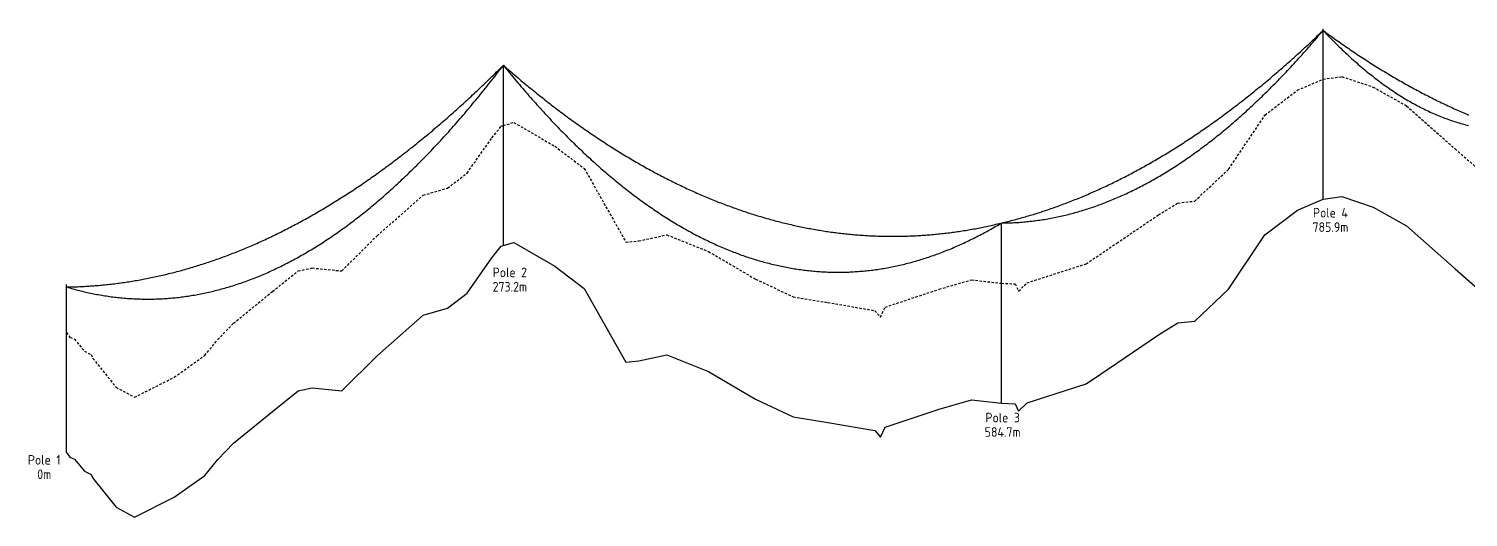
# Model space of a CAD drawing. Header units: metres. Extents: x 207830 to 216266, y 6368624 to 6378933.
# Drawn here: x 212510 to 213410, y 6378628 to 6378933 of the extents above; entities that cross this region are included whole.
import ezdxf
from ezdxf.enums import TextEntityAlignment as Align

# ---------------------------------------------------------------- set-up
doc = ezdxf.new("R2010")
doc.units = ezdxf.units.M
doc.linetypes.add('Dash', pattern=[5, 3, -2])
doc.layers.add('_User Miscellaneous1', color=7, linetype='Continuous')
doc.styles.add('ISOCP', font='isocp.shx', dxfattribs={"height": 1.75})

msp = doc.modelspace()

# ---------------------------------------------------------------- linework, layer by layer
at = {"layer": '_User Miscellaneous1'}
for p, q in [((213319.57, 6378826.97), (213319.57, 6378933.47)), ((212806.87, 6378904.49), (212806.87, 6378910.69)), ((212806.87, 6378904.49), (212806.87, 6378910.69)), ((212806.87, 6378904.49), (212806.87, 6378910.69)), ((212806.87, 6378904.49), (212806.87, 6378910.69)), ((212806.87, 6378797.99), (212806.87, 6378904.49)), ((213319.59, 6378826.98), (213331.33, 6378828.58)), ((213331.33, 6378828.58), (213350.78, 6378822.08)), ((213283.19, 6378804.58), (213303.49, 6378820.08)), ((213303.49, 6378820.08), (213319.59, 6378826.98)), ((213350.78, 6378822.08), (213371.81, 6378810.28)), ((213118.37, 6378805.88), (213118.37, 6378812.08)), ((213118.37, 6378805.88), (213118.37, 6378812.08)), ((213118.37, 6378805.88), (213118.37, 6378812.08)), ((213118.37, 6378805.88), (213118.37, 6378812.08)), ((213371.81, 6378810.28), (213402.08, 6378783.48)), ((213118.37, 6378699.38), (213118.37, 6378805.88)), ((213260.5, 6378770.68), (213283.19, 6378804.58)), ((212799.76, 6378790.28), (212805.51, 6378797.68)), ((212805.51, 6378797.68), (212806.85, 6378797.98)), ((212806.85, 6378797.98), (212813.41, 6378799.98)), ((212813.41, 6378799.98), (212839.02, 6378785.08)), ((212784.14, 6378768.28), (212799.76, 6378790.28)), ((212839.02, 6378785.08), (212857.49, 6378771.18)), ((213402.08, 6378783.48), (213430.26, 6378758.68)), ((212533.67, 6378668.58), (212533.67, 6378773.58)), ((212771.94, 6378758.88), (212784.14, 6378768.28)), ((212857.49, 6378771.18), (212883.55, 6378725.08)), ((213239.26, 6378750.78), (213260.5, 6378770.68)), ((212756.77, 6378754.48), (212771.94, 6378758.88)), ((212727.89, 6378729.08), (212756.77, 6378754.48)), ((213216.59, 6378742.18), (213228.74, 6378749.58)), ((213228.74, 6378749.58), (213239.26, 6378750.78)), ((213190.51, 6378724.48), (213216.59, 6378742.18)), ((212705.81, 6378707.08), (212727.89, 6378729.08)), ((212891.59, 6378725.88), (212909.07, 6378729.68)), ((212909.07, 6378729.68), (212935.19, 6378719.28)), ((212883.55, 6378725.08), (212891.59, 6378725.88)), ((213171.34, 6378711.58), (213190.51, 6378724.48)), ((212935.19, 6378719.28), (212964.63, 6378701.98)), ((213134.38, 6378699.68), (213171.34, 6378711.58)), ((212662.47, 6378694.28), (212678.62, 6378707.18)), ((212678.62, 6378707.18), (212687.26, 6378708.98)), ((212687.26, 6378708.98), (212705.81, 6378707.08)), ((212964.63, 6378701.98), (212988.08, 6378690.98)), ((212638.08, 6378674.38), (212662.47, 6378694.28)), ((213045.72, 6378684.48), (213079.47, 6378695.68)), ((213079.47, 6378695.68), (213099.74, 6378701.58)), ((213099.74, 6378701.58), (213118.36, 6378699.38)), ((213118.36, 6378699.38), (213126.88, 6378699.08)), ((213126.88, 6378699.08), (213129.15, 6378694.48)), ((213129.15, 6378694.48), (213134.38, 6378699.68)), ((212988.08, 6378690.98), (213009.75, 6378687.38)), ((213009.75, 6378687.38), (213039.28, 6378682.28)), ((213042.71, 6378678.28), (213045.72, 6378684.48)), ((213039.28, 6378682.28), (213042.71, 6378678.28)), ((212533.67, 6378668.58), (212535.83, 6378665.68)), ((212628.23, 6378664.18), (212638.08, 6378674.38)), ((212535.83, 6378665.68), (212538.61, 6378664.48)), ((212538.61, 6378664.48), (212544.9, 6378656.98)), ((212544.9, 6378656.98), (212549.01, 6378654.78)), ((212620.14, 6378654.28), (212628.23, 6378664.18)), ((212549.01, 6378654.78), (212550.21, 6378652.48)), ((212550.21, 6378652.48), (212564.64, 6378634.38)), ((212601.08, 6378640.68), (212620.14, 6378654.28)), ((212576.19, 6378628.18), (212601.08, 6378640.68)), ((212564.64, 6378634.38), (212576.19, 6378628.18))]:
    msp.add_line(p, q, dxfattribs=at)
at = {"layer": '_User Miscellaneous1', "linetype": 'Dash', "ltscale": 0.5}
for p, q in [((213303.49, 6378895.08), (213319.59, 6378901.98)), ((213319.59, 6378901.98), (213331.33, 6378903.58)), ((213331.33, 6378903.58), (213350.78, 6378897.08)), ((213283.19, 6378879.58), (213303.49, 6378895.08)), ((213350.78, 6378897.08), (213371.81, 6378885.28)), ((213371.81, 6378885.28), (213402.08, 6378858.48)), ((212805.51, 6378872.68), (212806.85, 6378872.98)), ((212806.85, 6378872.98), (212813.41, 6378874.98)), ((212813.41, 6378874.98), (212839.02, 6378860.08)), ((213260.5, 6378845.68), (213283.19, 6378879.58)), ((212784.14, 6378843.28), (212799.76, 6378865.28)), ((212799.76, 6378865.28), (212805.51, 6378872.68)), ((212839.02, 6378860.08), (212857.49, 6378846.18)), ((213402.08, 6378858.48), (213430.26, 6378833.68)), ((212857.49, 6378846.18), (212883.55, 6378800.08)), ((212771.94, 6378833.88), (212784.14, 6378843.28)), ((213239.26, 6378825.78), (213260.5, 6378845.68)), ((212727.89, 6378804.08), (212756.77, 6378829.48)), ((212756.77, 6378829.48), (212771.94, 6378833.88)), ((213216.59, 6378817.18), (213228.74, 6378824.58)), ((213228.74, 6378824.58), (213239.26, 6378825.78)), ((213190.51, 6378799.48), (213216.59, 6378817.18)), ((212705.81, 6378782.08), (212727.89, 6378804.08)), ((212883.55, 6378800.08), (212891.59, 6378800.88)), ((212891.59, 6378800.88), (212909.07, 6378804.68)), ((212909.07, 6378804.68), (212935.19, 6378794.28)), ((212935.19, 6378794.28), (212964.63, 6378776.98)), ((213171.34, 6378786.58), (213190.51, 6378799.48)), ((212678.62, 6378782.18), (212687.26, 6378783.98)), ((212687.26, 6378783.98), (212705.81, 6378782.08)), ((213134.38, 6378774.68), (213171.34, 6378786.58)), ((212662.47, 6378769.28), (212678.62, 6378782.18)), ((212964.63, 6378776.98), (212988.08, 6378765.98)), ((213079.47, 6378770.68), (213099.74, 6378776.58)), ((213099.74, 6378776.58), (213118.36, 6378774.38)), ((213118.36, 6378774.38), (213126.88, 6378774.08)), ((213126.88, 6378774.08), (213129.15, 6378769.48)), ((213129.15, 6378769.48), (213134.38, 6378774.68)), ((212638.08, 6378749.38), (212662.47, 6378769.28)), ((212988.08, 6378765.98), (213009.75, 6378762.38)), ((213045.72, 6378759.48), (213079.47, 6378770.68)), ((213009.75, 6378762.38), (213039.28, 6378757.28)), ((213039.28, 6378757.28), (213042.71, 6378753.28)), ((213042.71, 6378753.28), (213045.72, 6378759.48)), ((212628.23, 6378739.18), (212638.08, 6378749.38)), ((212533.67, 6378743.58), (212535.83, 6378740.68)), ((212535.83, 6378740.68), (212538.61, 6378739.48)), ((212538.61, 6378739.48), (212544.9, 6378731.98)), ((212620.14, 6378729.28), (212628.23, 6378739.18)), ((212544.9, 6378731.98), (212549.01, 6378729.78)), ((212549.01, 6378729.78), (212550.21, 6378727.48)), ((212601.08, 6378715.68), (212620.14, 6378729.28)), ((212550.21, 6378727.48), (212564.64, 6378709.38)), ((212576.19, 6378703.18), (212601.08, 6378715.68)), ((212564.64, 6378709.38), (212576.19, 6378703.18))]:
    msp.add_line(p, q, dxfattribs=at)
at = {"layer": '_User Miscellaneous1'}
for points in [[(213118.37, 6378812.08), (213119.37, 6378812.32), (213120.37, 6378812.56), (213121.37, 6378812.8), (213122.37, 6378813.05), (213123.37, 6378813.3), (213124.37, 6378813.55), (213125.37, 6378813.81), (213126.37, 6378814.07), (213127.37, 6378814.33), (213128.37, 6378814.6), (213129.37, 6378814.87), (213130.37, 6378815.15), (213131.37, 6378815.43), (213132.37, 6378815.71), (213133.37, 6378816), (213134.37, 6378816.29), (213135.37, 6378816.58), (213136.37, 6378816.88), (213137.37, 6378817.18), (213138.37, 6378817.49), (213139.37, 6378817.79), (213140.37, 6378818.11), (213141.37, 6378818.42), (213142.37, 6378818.74), (213143.37, 6378819.06), (213144.37, 6378819.39), (213145.37, 6378819.72), (213146.37, 6378820.05), (213147.37, 6378820.39), (213148.37, 6378820.73), (213149.37, 6378821.08), (213150.37, 6378821.42), (213151.37, 6378821.77), (213152.37, 6378822.13), (213153.37, 6378822.49), (213154.37, 6378822.85), (213155.37, 6378823.22), (213156.37, 6378823.59), (213157.37, 6378823.96), (213158.37, 6378824.34), (213159.37, 6378824.72), (213160.37, 6378825.1), (213161.37, 6378825.49), (213162.37, 6378825.88), (213163.37, 6378826.28), (213164.37, 6378826.68), (213165.37, 6378827.08), (213166.37, 6378827.48), (213167.37, 6378827.89), (213168.37, 6378828.31), (213169.37, 6378828.72), (213170.37, 6378829.14), (213171.37, 6378829.57), (213172.37, 6378830), (213173.37, 6378830.43), (213174.37, 6378830.86), (213175.37, 6378831.3), (213176.37, 6378831.74), (213177.37, 6378832.19), (213178.37, 6378832.64), (213179.37, 6378833.09), (213180.37, 6378833.55), (213181.37, 6378834.01), (213182.37, 6378834.47), (213183.37, 6378834.94), (213184.37, 6378835.41), (213185.37, 6378835.89), (213186.37, 6378836.36), (213187.37, 6378836.85), (213188.37, 6378837.33), (213189.37, 6378837.82), (213190.37, 6378838.31), (213191.37, 6378838.81), (213192.37, 6378839.31), (213193.37, 6378839.81), (213194.37, 6378840.32), (213195.37, 6378840.83), (213196.37, 6378841.35), (213197.37, 6378841.86), (213198.37, 6378842.39), (213199.37, 6378842.91), (213200.37, 6378843.44), (213201.37, 6378843.97), (213202.37, 6378844.51), (213203.37, 6378845.05), (213204.37, 6378845.59), (213205.37, 6378846.14), (213206.37, 6378846.69), (213207.37, 6378847.25), (213208.37, 6378847.8), (213209.37, 6378848.37), (213210.37, 6378848.93), (213211.37, 6378849.5), (213212.37, 6378850.07), (213213.37, 6378850.65), (213214.37, 6378851.23), (213215.37, 6378851.81), (213216.37, 6378852.4), (213217.37, 6378852.99), (213218.37, 6378853.58), (213219.37, 6378854.18), (213220.37, 6378854.78), (213221.37, 6378855.39), (213222.37, 6378856), (213223.37, 6378856.61), (213224.37, 6378857.22), (213225.37, 6378857.84), (213226.37, 6378858.47), (213227.37, 6378859.09), (213228.37, 6378859.72), (213229.37, 6378860.36), (213230.37, 6378861), (213231.37, 6378861.64), (213232.37, 6378862.28), (213233.37, 6378862.93), (213234.37, 6378863.58), (213235.37, 6378864.24), (213236.37, 6378864.9), (213237.37, 6378865.56), (213238.37, 6378866.23), (213239.37, 6378866.9), (213240.37, 6378867.57), (213241.37, 6378868.25), (213242.37, 6378868.93), (213243.37, 6378869.62), (213244.37, 6378870.31), (213245.37, 6378871), (213246.37, 6378871.69), (213247.37, 6378872.39), (213248.37, 6378873.1), (213249.37, 6378873.8), (213250.37, 6378874.51), (213251.37, 6378875.23), (213252.37, 6378875.94), (213253.37, 6378876.66), (213254.37, 6378877.39), (213255.37, 6378878.12), (213256.37, 6378878.85), (213257.37, 6378879.59), (213258.37, 6378880.32), (213259.37, 6378881.07), (213260.37, 6378881.81), (213261.37, 6378882.56), (213262.37, 6378883.32), (213263.37, 6378884.08), (213264.37, 6378884.84), (213265.37, 6378885.6), (213266.37, 6378886.37), (213267.37, 6378887.14), (213268.37, 6378887.92), (213269.37, 6378888.7), (213270.37, 6378889.48), (213271.37, 6378890.26), (213272.37, 6378891.05), (213273.37, 6378891.85), (213274.37, 6378892.65), (213275.37, 6378893.45), (213276.37, 6378894.25), (213277.37, 6378895.06), (213278.37, 6378895.87), (213279.37, 6378896.69), (213280.37, 6378897.51), (213281.37, 6378898.33), (213282.37, 6378899.15), (213283.37, 6378899.98), (213284.37, 6378900.82), (213285.37, 6378901.66), (213286.37, 6378902.5), (213287.37, 6378903.34), (213288.37, 6378904.19), (213289.37, 6378905.04), (213290.37, 6378905.9), (213291.37, 6378906.75), (213292.37, 6378907.62), (213293.37, 6378908.48), (213294.37, 6378909.35), (213295.37, 6378910.23), (213296.37, 6378911.1), (213297.37, 6378911.98), (213298.37, 6378912.87), (213299.37, 6378913.76), (213300.37, 6378914.65), (213301.37, 6378915.54), (213302.37, 6378916.44), (213303.37, 6378917.35), (213304.37, 6378918.25), (213305.37, 6378919.16), (213306.37, 6378920.07), (213307.37, 6378920.99), (213308.37, 6378921.91), (213309.37, 6378922.84), (213310.37, 6378923.76), (213311.37, 6378924.7), (213312.37, 6378925.63), (213313.37, 6378926.57), (213314.37, 6378927.51), (213315.37, 6378928.46), (213316.37, 6378929.41), (213317.37, 6378930.36), (213318.37, 6378931.32), (213319.37, 6378932.28), (213319.57, 6378932.47)], [(213118.37, 6378812.08), (213119.37, 6378812.09), (213120.37, 6378812.1), (213121.37, 6378812.12), (213122.37, 6378812.15), (213123.37, 6378812.18), (213124.37, 6378812.22), (213125.37, 6378812.26), (213126.37, 6378812.31), (213127.37, 6378812.37), (213128.37, 6378812.43), (213129.37, 6378812.49), (213130.37, 6378812.57), (213131.37, 6378812.65), (213132.37, 6378812.73), (213133.37, 6378812.82), (213134.37, 6378812.92), (213135.37, 6378813.02), (213136.37, 6378813.13), (213137.37, 6378813.24), (213138.37, 6378813.36), (213139.37, 6378813.49), (213140.37, 6378813.62), (213141.37, 6378813.76), (213142.37, 6378813.9), (213143.37, 6378814.05), (213144.37, 6378814.21), (213145.37, 6378814.37), (213146.37, 6378814.53), (213147.37, 6378814.71), (213148.37, 6378814.89), (213149.37, 6378815.07), (213150.37, 6378815.26), (213151.37, 6378815.46), (213152.37, 6378815.66), (213153.37, 6378815.87), (213154.37, 6378816.08), (213155.37, 6378816.3), (213156.37, 6378816.53), (213157.37, 6378816.76), (213158.37, 6378817), (213159.37, 6378817.24), (213160.37, 6378817.49), (213161.37, 6378817.75), (213162.37, 6378818.01), (213163.37, 6378818.28), (213164.37, 6378818.55), (213165.37, 6378818.83), (213166.37, 6378819.12), (213167.37, 6378819.41), (213168.37, 6378819.7), (213169.37, 6378820.01), (213170.37, 6378820.31), (213171.37, 6378820.63), (213172.37, 6378820.95), (213173.37, 6378821.28), (213174.37, 6378821.61), (213175.37, 6378821.95), (213176.37, 6378822.29), (213177.37, 6378822.64), (213178.37, 6378822.99), (213179.37, 6378823.36), (213180.37, 6378823.72), (213181.37, 6378824.1), (213182.37, 6378824.48), (213183.37, 6378824.86), (213184.37, 6378825.25), (213185.37, 6378825.65), (213186.37, 6378826.05), (213187.37, 6378826.46), (213188.37, 6378826.88), (213189.37, 6378827.3), (213190.37, 6378827.72), (213191.37, 6378828.16), (213192.37, 6378828.59), (213193.37, 6378829.04), (213194.37, 6378829.49), (213195.37, 6378829.94), (213196.37, 6378830.41), (213197.37, 6378830.87), (213198.37, 6378831.35), (213199.37, 6378831.83), (213200.37, 6378832.31), (213201.37, 6378832.8), (213202.37, 6378833.3), (213203.37, 6378833.8), (213204.37, 6378834.31), (213205.37, 6378834.83), (213206.37, 6378835.35), (213207.37, 6378835.87), (213208.37, 6378836.41), (213209.37, 6378836.94), (213210.37, 6378837.49), (213211.37, 6378838.04), (213212.37, 6378838.6), (213213.37, 6378839.16), (213214.37, 6378839.73), (213215.37, 6378840.3), (213216.37, 6378840.88), (213217.37, 6378841.46), (213218.37, 6378842.06), (213219.37, 6378842.65), (213220.37, 6378843.26), (213221.37, 6378843.87), (213222.37, 6378844.48), (213223.37, 6378845.1), (213224.37, 6378845.73), (213225.37, 6378846.36), (213226.37, 6378847), (213227.37, 6378847.65), (213228.37, 6378848.3), (213229.37, 6378848.95), (213230.37, 6378849.61), (213231.37, 6378850.28), (213232.37, 6378850.96), (213233.37, 6378851.64), (213234.37, 6378852.32), (213235.37, 6378853.02), (213236.37, 6378853.71), (213237.37, 6378854.42), (213238.37, 6378855.13), (213239.37, 6378855.84), (213240.37, 6378856.56), (213241.37, 6378857.29), (213242.37, 6378858.02), (213243.37, 6378858.76), (213244.37, 6378859.51), (213245.37, 6378860.26), (213246.37, 6378861.02), (213247.37, 6378861.78), (213248.37, 6378862.55), (213249.37, 6378863.32), (213250.37, 6378864.1), (213251.37, 6378864.89), (213252.37, 6378865.68), (213253.37, 6378866.48), (213254.37, 6378867.28), (213255.37, 6378868.09), (213256.37, 6378868.91), (213257.37, 6378869.73), (213258.37, 6378870.56), (213259.37, 6378871.39), (213260.37, 6378872.23), (213261.37, 6378873.08), (213262.37, 6378873.93), (213263.37, 6378874.78), (213264.37, 6378875.65), (213265.37, 6378876.52), (213266.37, 6378877.39), (213267.37, 6378878.27), (213268.37, 6378879.16), (213269.37, 6378880.05), (213270.37, 6378880.95), (213271.37, 6378881.86), (213272.37, 6378882.77), (213273.37, 6378883.68), (213274.37, 6378884.6), (213275.37, 6378885.53), (213276.37, 6378886.47), (213277.37, 6378887.41), (213278.37, 6378888.35), (213279.37, 6378889.3), (213280.37, 6378890.26), (213281.37, 6378891.23), (213282.37, 6378892.2), (213283.37, 6378893.17), (213284.37, 6378894.15), (213285.37, 6378895.14), (213286.37, 6378896.13), (213287.37, 6378897.13), (213288.37, 6378898.14), (213289.37, 6378899.15), (213290.37, 6378900.17), (213291.37, 6378901.19), (213292.37, 6378902.22), (213293.37, 6378903.25), (213294.37, 6378904.29), (213295.37, 6378905.34), (213296.37, 6378906.39), (213297.37, 6378907.45), (213298.37, 6378908.51), (213299.37, 6378909.58), (213300.37, 6378910.66), (213301.37, 6378911.74), (213302.37, 6378912.83), (213303.37, 6378913.92), (213304.37, 6378915.02), (213305.37, 6378916.13), (213306.37, 6378917.24), (213307.37, 6378918.36), (213308.37, 6378919.48), (213309.37, 6378920.61), (213310.37, 6378921.75), (213311.37, 6378922.89), (213312.37, 6378924.04), (213313.37, 6378925.19), (213314.37, 6378926.35), (213315.37, 6378927.51), (213316.37, 6378928.68), (213317.37, 6378929.86), (213318.37, 6378931.04), (213319.37, 6378932.23), (213319.57, 6378932.47)], [(213319.57, 6378932.47), (213320.57, 6378931.74), (213321.57, 6378931), (213322.57, 6378930.27), (213323.57, 6378929.55), (213324.57, 6378928.82), (213325.57, 6378928.1), (213326.57, 6378927.39), (213327.57, 6378926.67), (213328.57, 6378925.96), (213329.57, 6378925.26), (213330.57, 6378924.56), (213331.57, 6378923.86), (213332.57, 6378923.16), (213333.57, 6378922.47), (213334.57, 6378921.78), (213335.57, 6378921.1), (213336.57, 6378920.42), (213337.57, 6378919.74), (213338.57, 6378919.06), (213339.57, 6378918.39), (213340.57, 6378917.72), (213341.57, 6378917.06), (213342.57, 6378916.4), (213343.57, 6378915.74), (213344.57, 6378915.09), (213345.57, 6378914.44), (213346.57, 6378913.79), (213347.57, 6378913.15), (213348.57, 6378912.51), (213349.57, 6378911.87), (213350.57, 6378911.24), (213351.57, 6378910.61), (213352.57, 6378909.98), (213353.57, 6378909.36), (213354.57, 6378908.74), (213355.57, 6378908.13), (213356.57, 6378907.51), (213357.57, 6378906.9), (213358.57, 6378906.3), (213359.57, 6378905.7), (213360.57, 6378905.1), (213361.57, 6378904.5), (213362.57, 6378903.91), (213363.57, 6378903.32), (213364.57, 6378902.74), (213365.57, 6378902.16), (213366.57, 6378901.58), (213367.57, 6378901.01), (213368.57, 6378900.44), (213369.57, 6378899.87), (213370.57, 6378899.3), (213371.57, 6378898.74), (213372.57, 6378898.19), (213373.57, 6378897.63), (213374.57, 6378897.08), (213375.57, 6378896.54), (213376.57, 6378895.99), (213377.57, 6378895.46), (213378.57, 6378894.92), (213379.57, 6378894.39), (213380.57, 6378893.86), (213381.57, 6378893.33), (213382.57, 6378892.81), (213383.57, 6378892.29), (213384.57, 6378891.77), (213385.57, 6378891.26), (213386.57, 6378890.75), (213387.57, 6378890.25), (213388.57, 6378889.75), (213389.57, 6378889.25), (213390.57, 6378888.75), (213391.57, 6378888.26), (213392.57, 6378887.78), (213393.57, 6378887.29), (213394.57, 6378886.81), (213395.57, 6378886.33), (213396.57, 6378885.86), (213397.57, 6378885.39), (213398.57, 6378884.92), (213399.57, 6378884.46), (213400.57, 6378884), (213401.57, 6378883.54), (213402.57, 6378883.09), (213403.57, 6378882.64), (213404.57, 6378882.19), (213405.57, 6378881.75), (213406.57, 6378881.31), (213407.57, 6378880.88), (213408.57, 6378880.44), (213409.57, 6378880.01), (213410.57, 6378879.59)], [(213319.57, 6378932.47), (213320.57, 6378931.41), (213321.57, 6378930.36), (213322.57, 6378929.32), (213323.57, 6378928.29), (213324.57, 6378927.26), (213325.57, 6378926.25), (213326.57, 6378925.24), (213327.57, 6378924.24), (213328.57, 6378923.26), (213329.57, 6378922.28), (213330.57, 6378921.31), (213331.57, 6378920.35), (213332.57, 6378919.4), (213333.57, 6378918.45), (213334.57, 6378917.52), (213335.57, 6378916.6), (213336.57, 6378915.68), (213337.57, 6378914.77), (213338.57, 6378913.88), (213339.57, 6378912.99), (213340.57, 6378912.11), (213341.57, 6378911.24), (213342.57, 6378910.38), (213343.57, 6378909.53), (213344.57, 6378908.68), (213345.57, 6378907.85), (213346.57, 6378907.02), (213347.57, 6378906.21), (213348.57, 6378905.4), (213349.57, 6378904.6), (213350.57, 6378903.82), (213351.57, 6378903.04), (213352.57, 6378902.27), (213353.57, 6378901.5), (213354.57, 6378900.75), (213355.57, 6378900.01), (213356.57, 6378899.27), (213357.57, 6378898.55), (213358.57, 6378897.83), (213359.57, 6378897.12), (213360.57, 6378896.43), (213361.57, 6378895.74), (213362.57, 6378895.06), (213363.57, 6378894.39), (213364.57, 6378893.72), (213365.57, 6378893.07), (213366.57, 6378892.43), (213367.57, 6378891.79), (213368.57, 6378891.17), (213369.57, 6378890.55), (213370.57, 6378889.94), (213371.57, 6378889.34), (213372.57, 6378888.75), (213373.57, 6378888.17), (213374.57, 6378887.6), (213375.57, 6378887.04), (213376.57, 6378886.48), (213377.57, 6378885.94), (213378.57, 6378885.4), (213379.57, 6378884.88), (213380.57, 6378884.36), (213381.57, 6378883.85), (213382.57, 6378883.35), (213383.57, 6378882.86), (213384.57, 6378882.38), (213385.57, 6378881.91), (213386.57, 6378881.44), (213387.57, 6378880.99), (213388.57, 6378880.54), (213389.57, 6378880.11), (213390.57, 6378879.68), (213391.57, 6378879.26), (213392.57, 6378878.85), (213393.57, 6378878.45), (213394.57, 6378878.06), (213395.57, 6378877.68), (213396.57, 6378877.3), (213397.57, 6378876.94), (213398.57, 6378876.59), (213399.57, 6378876.24), (213400.57, 6378875.9), (213401.57, 6378875.57), (213402.57, 6378875.25), (213403.57, 6378874.94), (213404.57, 6378874.64), (213405.57, 6378874.35), (213406.57, 6378874.07), (213407.57, 6378873.79), (213408.57, 6378873.53), (213409.57, 6378873.27), (213410.57, 6378873.03)], [(212533.67, 6378772.08), (212534.67, 6378772.1), (212535.67, 6378772.12), (212536.67, 6378772.14), (212537.67, 6378772.17), (212538.67, 6378772.2), (212539.67, 6378772.24), (212540.67, 6378772.27), (212541.67, 6378772.32), (212542.67, 6378772.36), (212543.67, 6378772.41), (212544.67, 6378772.46), (212545.67, 6378772.52), (212546.67, 6378772.58), (212547.67, 6378772.64), (212548.67, 6378772.71), (212549.67, 6378772.78), (212550.67, 6378772.86), (212551.67, 6378772.93), (212552.67, 6378773.02), (212553.67, 6378773.1), (212554.67, 6378773.19), (212555.67, 6378773.28), (212556.67, 6378773.38), (212557.67, 6378773.48), (212558.67, 6378773.58), (212559.67, 6378773.69), (212560.67, 6378773.8), (212561.67, 6378773.91), (212562.67, 6378774.03), (212563.67, 6378774.15), (212564.67, 6378774.28), (212565.67, 6378774.4), (212566.67, 6378774.54), (212567.67, 6378774.67), (212568.67, 6378774.81), (212569.67, 6378774.95), (212570.67, 6378775.1), (212571.67, 6378775.25), (212572.67, 6378775.4), (212573.67, 6378775.56), (212574.67, 6378775.72), (212575.67, 6378775.89), (212576.67, 6378776.05), (212577.67, 6378776.23), (212578.67, 6378776.4), (212579.67, 6378776.58), (212580.67, 6378776.76), (212581.67, 6378776.95), (212582.67, 6378777.14), (212583.67, 6378777.33), (212584.67, 6378777.53), (212585.67, 6378777.73), (212586.67, 6378777.93), (212587.67, 6378778.14), (212588.67, 6378778.35), (212589.67, 6378778.57), (212590.67, 6378778.78), (212591.67, 6378779.01), (212592.67, 6378779.23), (212593.67, 6378779.46), (212594.67, 6378779.69), (212595.67, 6378779.93), (212596.67, 6378780.17), (212597.67, 6378780.41), (212598.67, 6378780.66), (212599.67, 6378780.91), (212600.67, 6378781.17), (212601.67, 6378781.43), (212602.67, 6378781.69), (212603.67, 6378781.95), (212604.67, 6378782.22), (212605.67, 6378782.49), (212606.67, 6378782.77), (212607.67, 6378783.05), (212608.67, 6378783.33), (212609.67, 6378783.62), (212610.67, 6378783.91), (212611.67, 6378784.2), (212612.67, 6378784.5), (212613.67, 6378784.8), (212614.67, 6378785.11), (212615.67, 6378785.42), (212616.67, 6378785.73), (212617.67, 6378786.05), (212618.67, 6378786.36), (212619.67, 6378786.69), (212620.67, 6378787.01), (212621.67, 6378787.34), (212622.67, 6378787.68), (212623.67, 6378788.02), (212624.67, 6378788.36), (212625.67, 6378788.7), (212626.67, 6378789.05), (212627.67, 6378789.4), (212628.67, 6378789.76), (212629.67, 6378790.12), (212630.67, 6378790.48), (212631.67, 6378790.84), (212632.67, 6378791.21), (212633.67, 6378791.59), (212634.67, 6378791.96), (212635.67, 6378792.34), (212636.67, 6378792.73), (212637.67, 6378793.12), (212638.67, 6378793.51), (212639.67, 6378793.9), (212640.67, 6378794.3), (212641.67, 6378794.7), (212642.67, 6378795.11), (212643.67, 6378795.52), (212644.67, 6378795.93), (212645.67, 6378796.35), (212646.67, 6378796.77), (212647.67, 6378797.19), (212648.67, 6378797.62), (212649.67, 6378798.05), (212650.67, 6378798.49), (212651.67, 6378798.92), (212652.67, 6378799.37), (212653.67, 6378799.81), (212654.67, 6378800.26), (212655.67, 6378800.71), (212656.67, 6378801.17), (212657.67, 6378801.63), (212658.67, 6378802.09), (212659.67, 6378802.56), (212660.67, 6378803.03), (212661.67, 6378803.51), (212662.67, 6378803.98), (212663.67, 6378804.47), (212664.67, 6378804.95), (212665.67, 6378805.44), (212666.67, 6378805.93), (212667.67, 6378806.43), (212668.67, 6378806.93), (212669.67, 6378807.43), (212670.67, 6378807.94), (212671.67, 6378808.45), (212672.67, 6378808.96), (212673.67, 6378809.48), (212674.67, 6378810), (212675.67, 6378810.52), (212676.67, 6378811.05), (212677.67, 6378811.59), (212678.67, 6378812.12), (212679.67, 6378812.66), (212680.67, 6378813.2), (212681.67, 6378813.75), (212682.67, 6378814.3), (212683.67, 6378814.85), (212684.67, 6378815.41), (212685.67, 6378815.97), (212686.67, 6378816.54), (212687.67, 6378817.1), (212688.67, 6378817.68), (212689.67, 6378818.25), (212690.67, 6378818.83), (212691.67, 6378819.41), (212692.67, 6378820), (212693.67, 6378820.59), (212694.67, 6378821.18), (212695.67, 6378821.78), (212696.67, 6378822.38), (212697.67, 6378822.98), (212698.67, 6378823.59), (212699.67, 6378824.2), (212700.67, 6378824.82), (212701.67, 6378825.44), (212702.67, 6378826.06), (212703.67, 6378826.68), (212704.67, 6378827.31), (212705.67, 6378827.95), (212706.67, 6378828.58), (212707.67, 6378829.22), (212708.67, 6378829.87), (212709.67, 6378830.51), (212710.67, 6378831.17), (212711.67, 6378831.82), (212712.67, 6378832.48), (212713.67, 6378833.14), (212714.67, 6378833.81), (212715.67, 6378834.48), (212716.67, 6378835.15), (212717.67, 6378835.82), (212718.67, 6378836.5), (212719.67, 6378837.19), (212720.67, 6378837.87), (212721.67, 6378838.57), (212722.67, 6378839.26), (212723.67, 6378839.96), (212724.67, 6378840.66), (212725.67, 6378841.36), (212726.67, 6378842.07), (212727.67, 6378842.79), (212728.67, 6378843.5), (212729.67, 6378844.22), (212730.67, 6378844.95), (212731.67, 6378845.67), (212732.67, 6378846.4), (212733.67, 6378847.14), (212734.67, 6378847.87), (212735.67, 6378848.62), (212736.67, 6378849.36), (212737.67, 6378850.11), (212738.67, 6378850.86), (212739.67, 6378851.62), (212740.67, 6378852.38), (212741.67, 6378853.14), (212742.67, 6378853.91), (212743.67, 6378854.68), (212744.67, 6378855.45), (212745.67, 6378856.23), (212746.67, 6378857.01), (212747.67, 6378857.79), (212748.67, 6378858.58), (212749.67, 6378859.37), (212750.67, 6378860.17), (212751.67, 6378860.97), (212752.67, 6378861.77), (212753.67, 6378862.58), (212754.67, 6378863.39), (212755.67, 6378864.2), (212756.67, 6378865.02), (212757.67, 6378865.84), (212758.67, 6378866.66), (212759.67, 6378867.49), (212760.67, 6378868.32), (212761.67, 6378869.16), (212762.67, 6378870), (212763.67, 6378870.84), (212764.67, 6378871.69), (212765.67, 6378872.54), (212766.67, 6378873.39), (212767.67, 6378874.25), (212768.67, 6378875.11), (212769.67, 6378875.97), (212770.67, 6378876.84), (212771.67, 6378877.71), (212772.67, 6378878.58), (212773.67, 6378879.46), (212774.67, 6378880.35), (212775.67, 6378881.23), (212776.67, 6378882.12), (212777.67, 6378883.01), (212778.67, 6378883.91), (212779.67, 6378884.81), (212780.67, 6378885.71), (212781.67, 6378886.62), (212782.67, 6378887.53), (212783.67, 6378888.45), (212784.67, 6378889.37), (212785.67, 6378890.29), (212786.67, 6378891.21), (212787.67, 6378892.14), (212788.67, 6378893.08), (212789.67, 6378894.01), (212790.67, 6378894.95), (212791.67, 6378895.9), (212792.67, 6378896.84), (212793.67, 6378897.79), (212794.67, 6378898.75), (212795.67, 6378899.71), (212796.67, 6378900.67), (212797.67, 6378901.63), (212798.67, 6378902.6), (212799.67, 6378903.58), (212800.67, 6378904.55), (212801.67, 6378905.53), (212802.67, 6378906.52), (212803.67, 6378907.5), (212804.67, 6378908.49), (212805.67, 6378909.49), (212806.67, 6378910.49), (212806.87, 6378910.69)], [(212533.67, 6378772.08), (212534.67, 6378771.78), (212535.67, 6378771.49), (212536.67, 6378771.21), (212537.67, 6378770.93), (212538.67, 6378770.66), (212539.67, 6378770.39), (212540.67, 6378770.13), (212541.67, 6378769.88), (212542.67, 6378769.63), (212543.67, 6378769.39), (212544.67, 6378769.15), (212545.67, 6378768.92), (212546.67, 6378768.7), (212547.67, 6378768.48), (212548.67, 6378768.26), (212549.67, 6378768.06), (212550.67, 6378767.85), (212551.67, 6378767.66), (212552.67, 6378767.47), (212553.67, 6378767.29), (212554.67, 6378767.11), (212555.67, 6378766.94), (212556.67, 6378766.77), (212557.67, 6378766.61), (212558.67, 6378766.45), (212559.67, 6378766.31), (212560.67, 6378766.16), (212561.67, 6378766.03), (212562.67, 6378765.9), (212563.67, 6378765.77), (212564.67, 6378765.65), (212565.67, 6378765.54), (212566.67, 6378765.43), (212567.67, 6378765.33), (212568.67, 6378765.24), (212569.67, 6378765.15), (212570.67, 6378765.06), (212571.67, 6378764.99), (212572.67, 6378764.91), (212573.67, 6378764.85), (212574.67, 6378764.79), (212575.67, 6378764.73), (212576.67, 6378764.69), (212577.67, 6378764.64), (212578.67, 6378764.61), (212579.67, 6378764.58), (212580.67, 6378764.55), (212581.67, 6378764.53), (212582.67, 6378764.52), (212583.67, 6378764.51), (212584.67, 6378764.51), (212585.67, 6378764.52), (212586.67, 6378764.53), (212587.67, 6378764.55), (212588.67, 6378764.57), (212589.67, 6378764.6), (212590.67, 6378764.63), (212591.67, 6378764.67), (212592.67, 6378764.72), (212593.67, 6378764.77), (212594.67, 6378764.83), (212595.67, 6378764.89), (212596.67, 6378764.96), (212597.67, 6378765.04), (212598.67, 6378765.12), (212599.67, 6378765.21), (212600.67, 6378765.3), (212601.67, 6378765.4), (212602.67, 6378765.5), (212603.67, 6378765.61), (212604.67, 6378765.73), (212605.67, 6378765.85), (212606.67, 6378765.98), (212607.67, 6378766.12), (212608.67, 6378766.26), (212609.67, 6378766.4), (212610.67, 6378766.56), (212611.67, 6378766.71), (212612.67, 6378766.88), (212613.67, 6378767.05), (212614.67, 6378767.22), (212615.67, 6378767.41), (212616.67, 6378767.59), (212617.67, 6378767.79), (212618.67, 6378767.99), (212619.67, 6378768.19), (212620.67, 6378768.4), (212621.67, 6378768.62), (212622.67, 6378768.84), (212623.67, 6378769.07), (212624.67, 6378769.31), (212625.67, 6378769.55), (212626.67, 6378769.8), (212627.67, 6378770.05), (212628.67, 6378770.31), (212629.67, 6378770.57), (212630.67, 6378770.84), (212631.67, 6378771.12), (212632.67, 6378771.4), (212633.67, 6378771.69), (212634.67, 6378771.98), (212635.67, 6378772.28), (212636.67, 6378772.59), (212637.67, 6378772.9), (212638.67, 6378773.21), (212639.67, 6378773.54), (212640.67, 6378773.87), (212641.67, 6378774.2), (212642.67, 6378774.54), (212643.67, 6378774.89), (212644.67, 6378775.24), (212645.67, 6378775.6), (212646.67, 6378775.97), (212647.67, 6378776.34), (212648.67, 6378776.71), (212649.67, 6378777.1), (212650.67, 6378777.48), (212651.67, 6378777.88), (212652.67, 6378778.28), (212653.67, 6378778.68), (212654.67, 6378779.1), (212655.67, 6378779.51), (212656.67, 6378779.94), (212657.67, 6378780.37), (212658.67, 6378780.8), (212659.67, 6378781.24), (212660.67, 6378781.69), (212661.67, 6378782.14), (212662.67, 6378782.6), (212663.67, 6378783.07), (212664.67, 6378783.54), (212665.67, 6378784.01), (212666.67, 6378784.5), (212667.67, 6378784.99), (212668.67, 6378785.48), (212669.67, 6378785.98), (212670.67, 6378786.49), (212671.67, 6378787), (212672.67, 6378787.52), (212673.67, 6378788.04), (212674.67, 6378788.57), (212675.67, 6378789.11), (212676.67, 6378789.65), (212677.67, 6378790.2), (212678.67, 6378790.75), (212679.67, 6378791.31), (212680.67, 6378791.87), (212681.67, 6378792.44), (212682.67, 6378793.02), (212683.67, 6378793.6), (212684.67, 6378794.19), (212685.67, 6378794.79), (212686.67, 6378795.39), (212687.67, 6378796), (212688.67, 6378796.61), (212689.67, 6378797.23), (212690.67, 6378797.85), (212691.67, 6378798.48), (212692.67, 6378799.12), (212693.67, 6378799.76), (212694.67, 6378800.41), (212695.67, 6378801.06), (212696.67, 6378801.72), (212697.67, 6378802.39), (212698.67, 6378803.06), (212699.67, 6378803.73), (212700.67, 6378804.42), (212701.67, 6378805.11), (212702.67, 6378805.8), (212703.67, 6378806.5), (212704.67, 6378807.21), (212705.67, 6378807.92), (212706.67, 6378808.64), (212707.67, 6378809.37), (212708.67, 6378810.1), (212709.67, 6378810.83), (212710.67, 6378811.58), (212711.67, 6378812.33), (212712.67, 6378813.08), (212713.67, 6378813.84), (212714.67, 6378814.61), (212715.67, 6378815.38), (212716.67, 6378816.16), (212717.67, 6378816.94), (212718.67, 6378817.73), (212719.67, 6378818.53), (212720.67, 6378819.33), (212721.67, 6378820.13), (212722.67, 6378820.95), (212723.67, 6378821.77), (212724.67, 6378822.59), (212725.67, 6378823.42), (212726.67, 6378824.26), (212727.67, 6378825.1), (212728.67, 6378825.95), (212729.67, 6378826.81), (212730.67, 6378827.67), (212731.67, 6378828.53), (212732.67, 6378829.41), (212733.67, 6378830.29), (212734.67, 6378831.17), (212735.67, 6378832.06), (212736.67, 6378832.96), (212737.67, 6378833.86), (212738.67, 6378834.77), (212739.67, 6378835.68), (212740.67, 6378836.6), (212741.67, 6378837.53), (212742.67, 6378838.46), (212743.67, 6378839.4), (212744.67, 6378840.34), (212745.67, 6378841.29), (212746.67, 6378842.25), (212747.67, 6378843.21), (212748.67, 6378844.17), (212749.67, 6378845.15), (212750.67, 6378846.13), (212751.67, 6378847.11), (212752.67, 6378848.1), (212753.67, 6378849.1), (212754.67, 6378850.1), (212755.67, 6378851.11), (212756.67, 6378852.13), (212757.67, 6378853.15), (212758.67, 6378854.17), (212759.67, 6378855.21), (212760.67, 6378856.24), (212761.67, 6378857.29), (212762.67, 6378858.34), (212763.67, 6378859.39), (212764.67, 6378860.46), (212765.67, 6378861.52), (212766.67, 6378862.6), (212767.67, 6378863.68), (212768.67, 6378864.76), (212769.67, 6378865.86), (212770.67, 6378866.95), (212771.67, 6378868.06), (212772.67, 6378869.17), (212773.67, 6378870.28), (212774.67, 6378871.4), (212775.67, 6378872.53), (212776.67, 6378873.66), (212777.67, 6378874.8), (212778.67, 6378875.95), (212779.67, 6378877.1), (212780.67, 6378878.26), (212781.67, 6378879.42), (212782.67, 6378880.59), (212783.67, 6378881.76), (212784.67, 6378882.94), (212785.67, 6378884.13), (212786.67, 6378885.32), (212787.67, 6378886.52), (212788.67, 6378887.73), (212789.67, 6378888.94), (212790.67, 6378890.15), (212791.67, 6378891.38), (212792.67, 6378892.6), (212793.67, 6378893.84), (212794.67, 6378895.08), (212795.67, 6378896.32), (212796.67, 6378897.58), (212797.67, 6378898.83), (212798.67, 6378900.1), (212799.67, 6378901.37), (212800.67, 6378902.64), (212801.67, 6378903.93), (212802.67, 6378905.21), (212803.67, 6378906.51), (212804.67, 6378907.81), (212805.67, 6378909.11), (212806.67, 6378910.42), (212806.87, 6378910.69)], [(212806.87, 6378910.69), (212807.87, 6378909.45), (212808.87, 6378908.22), (212809.87, 6378907), (212810.87, 6378905.78), (212811.87, 6378904.57), (212812.87, 6378903.37), (212813.87, 6378902.17), (212814.87, 6378900.98), (212815.87, 6378899.79), (212816.87, 6378898.61), (212817.87, 6378897.44), (212818.87, 6378896.27), (212819.87, 6378895.1), (212820.87, 6378893.95), (212821.87, 6378892.79), (212822.87, 6378891.65), (212823.87, 6378890.51), (212824.87, 6378889.38), (212825.87, 6378888.25), (212826.87, 6378887.13), (212827.87, 6378886.01), (212828.87, 6378884.9), (212829.87, 6378883.8), (212830.87, 6378882.7), (212831.87, 6378881.61), (212832.87, 6378880.52), (212833.87, 6378879.44), (212834.87, 6378878.37), (212835.87, 6378877.3), (212836.87, 6378876.24), (212837.87, 6378875.18), (212838.87, 6378874.13), (212839.87, 6378873.09), (212840.87, 6378872.05), (212841.87, 6378871.02), (212842.87, 6378869.99), (212843.87, 6378868.97), (212844.87, 6378867.95), (212845.87, 6378866.94), (212846.87, 6378865.94), (212847.87, 6378864.94), (212848.87, 6378863.95), (212849.87, 6378862.97), (212850.87, 6378861.99), (212851.87, 6378861.01), (212852.87, 6378860.05), (212853.87, 6378859.09), (212854.87, 6378858.13), (212855.87, 6378857.18), (212856.87, 6378856.24), (212857.87, 6378855.3), (212858.87, 6378854.37), (212859.87, 6378853.44), (212860.87, 6378852.52), (212861.87, 6378851.61), (212862.87, 6378850.7), (212863.87, 6378849.8), (212864.87, 6378848.9), (212865.87, 6378848.01), (212866.87, 6378847.12), (212867.87, 6378846.25), (212868.87, 6378845.37), (212869.87, 6378844.51), (212870.87, 6378843.65), (212871.87, 6378842.79), (212872.87, 6378841.94), (212873.87, 6378841.1), (212874.87, 6378840.26), (212875.87, 6378839.43), (212876.87, 6378838.6), (212877.87, 6378837.78), (212878.87, 6378836.97), (212879.87, 6378836.16), (212880.87, 6378835.36), (212881.87, 6378834.57), (212882.87, 6378833.78), (212883.87, 6378832.99), (212884.87, 6378832.21), (212885.87, 6378831.44), (212886.87, 6378830.67), (212887.87, 6378829.91), (212888.87, 6378829.16), (212889.87, 6378828.41), (212890.87, 6378827.67), (212891.87, 6378826.93), (212892.87, 6378826.2), (212893.87, 6378825.48), (212894.87, 6378824.76), (212895.87, 6378824.04), (212896.87, 6378823.34), (212897.87, 6378822.64), (212898.87, 6378821.94), (212899.87, 6378821.25), (212900.87, 6378820.57), (212901.87, 6378819.89), (212902.87, 6378819.22), (212903.87, 6378818.55), (212904.87, 6378817.89), (212905.87, 6378817.24), (212906.87, 6378816.59), (212907.87, 6378815.95), (212908.87, 6378815.31), (212909.87, 6378814.68), (212910.87, 6378814.06), (212911.87, 6378813.44), (212912.87, 6378812.83), (212913.87, 6378812.22), (212914.87, 6378811.62), (212915.87, 6378811.02), (212916.87, 6378810.43), (212917.87, 6378809.85), (212918.87, 6378809.27), (212919.87, 6378808.7), (212920.87, 6378808.14), (212921.87, 6378807.58), (212922.87, 6378807.02), (212923.87, 6378806.48), (212924.87, 6378805.93), (212925.87, 6378805.4), (212926.87, 6378804.87), (212927.87, 6378804.34), (212928.87, 6378803.83), (212929.87, 6378803.31), (212930.87, 6378802.81), (212931.87, 6378802.31), (212932.87, 6378801.81), (212933.87, 6378801.32), (212934.87, 6378800.84), (212935.87, 6378800.36), (212936.87, 6378799.89), (212937.87, 6378799.43), (212938.87, 6378798.97), (212939.87, 6378798.52), (212940.87, 6378798.07), (212941.87, 6378797.63), (212942.87, 6378797.19), (212943.87, 6378796.76), (212944.87, 6378796.34), (212945.87, 6378795.92), (212946.87, 6378795.51), (212947.87, 6378795.1), (212948.87, 6378794.7), (212949.87, 6378794.31), (212950.87, 6378793.92), (212951.87, 6378793.54), (212952.87, 6378793.16), (212953.87, 6378792.79), (212954.87, 6378792.42), (212955.87, 6378792.07), (212956.87, 6378791.71), (212957.87, 6378791.37), (212958.87, 6378791.02), (212959.87, 6378790.69), (212960.87, 6378790.36), (212961.87, 6378790.04), (212962.87, 6378789.72), (212963.87, 6378789.41), (212964.87, 6378789.1), (212965.87, 6378788.8), (212966.87, 6378788.51), (212967.87, 6378788.22), (212968.87, 6378787.94), (212969.87, 6378787.66), (212970.87, 6378787.39), (212971.87, 6378787.13), (212972.87, 6378786.87), (212973.87, 6378786.61), (212974.87, 6378786.37), (212975.87, 6378786.13), (212976.87, 6378785.89), (212977.87, 6378785.66), (212978.87, 6378785.44), (212979.87, 6378785.22), (212980.87, 6378785.01), (212981.87, 6378784.8), (212982.87, 6378784.61), (212983.87, 6378784.41), (212984.87, 6378784.22), (212985.87, 6378784.04), (212986.87, 6378783.87), (212987.87, 6378783.7), (212988.87, 6378783.53), (212989.87, 6378783.37), (212990.87, 6378783.22), (212991.87, 6378783.07), (212992.87, 6378782.93), (212993.87, 6378782.8), (212994.87, 6378782.67), (212995.87, 6378782.55), (212996.87, 6378782.43), (212997.87, 6378782.32), (212998.87, 6378782.21), (212999.87, 6378782.11), (213000.87, 6378782.02), (213001.87, 6378781.93), (213002.87, 6378781.85), (213003.87, 6378781.77), (213004.87, 6378781.7), (213005.87, 6378781.64), (213006.87, 6378781.58), (213007.87, 6378781.53), (213008.87, 6378781.48), (213009.87, 6378781.44), (213010.87, 6378781.41), (213011.87, 6378781.38), (213012.87, 6378781.36), (213013.87, 6378781.34), (213014.87, 6378781.33), (213015.87, 6378781.32), (213016.87, 6378781.33), (213017.87, 6378781.33), (213018.87, 6378781.34), (213019.87, 6378781.36), (213020.87, 6378781.39), (213021.87, 6378781.42), (213022.87, 6378781.45), (213023.87, 6378781.5), (213024.87, 6378781.54), (213025.87, 6378781.6), (213026.87, 6378781.66), (213027.87, 6378781.72), (213028.87, 6378781.79), (213029.87, 6378781.87), (213030.87, 6378781.96), (213031.87, 6378782.04), (213032.87, 6378782.14), (213033.87, 6378782.24), (213034.87, 6378782.35), (213035.87, 6378782.46), (213036.87, 6378782.58), (213037.87, 6378782.7), (213038.87, 6378782.83), (213039.87, 6378782.97), (213040.87, 6378783.11), (213041.87, 6378783.26), (213042.87, 6378783.42), (213043.87, 6378783.58), (213044.87, 6378783.74), (213045.87, 6378783.91), (213046.87, 6378784.09), (213047.87, 6378784.27), (213048.87, 6378784.46), (213049.87, 6378784.66), (213050.87, 6378784.86), (213051.87, 6378785.07), (213052.87, 6378785.28), (213053.87, 6378785.5), (213054.87, 6378785.72), (213055.87, 6378785.95), (213056.87, 6378786.19), (213057.87, 6378786.43), (213058.87, 6378786.68), (213059.87, 6378786.94), (213060.87, 6378787.2), (213061.87, 6378787.46), (213062.87, 6378787.73), (213063.87, 6378788.01), (213064.87, 6378788.3), (213065.87, 6378788.59), (213066.87, 6378788.88), (213067.87, 6378789.18), (213068.87, 6378789.49), (213069.87, 6378789.8), (213070.87, 6378790.12), (213071.87, 6378790.45), (213072.87, 6378790.78), (213073.87, 6378791.12), (213074.87, 6378791.46), (213075.87, 6378791.81), (213076.87, 6378792.16), (213077.87, 6378792.52), (213078.87, 6378792.89), (213079.87, 6378793.26), (213080.87, 6378793.64), (213081.87, 6378794.02), (213082.87, 6378794.41), (213083.87, 6378794.81), (213084.87, 6378795.21), (213085.87, 6378795.62), (213086.87, 6378796.03), (213087.87, 6378796.45), (213088.87, 6378796.88), (213089.87, 6378797.31), (213090.87, 6378797.75), (213091.87, 6378798.19), (213092.87, 6378798.64), (213093.87, 6378799.09), (213094.87, 6378799.55), (213095.87, 6378800.02), (213096.87, 6378800.49), (213097.87, 6378800.97), (213098.87, 6378801.46), (213099.87, 6378801.95), (213100.87, 6378802.44), (213101.87, 6378802.94), (213102.87, 6378803.45), (213103.87, 6378803.97), (213104.87, 6378804.49), (213105.87, 6378805.01), (213106.87, 6378805.54), (213107.87, 6378806.08), (213108.87, 6378806.62), (213109.87, 6378807.17), (213110.87, 6378807.73), (213111.87, 6378808.29), (213112.87, 6378808.86), (213113.87, 6378809.43), (213114.87, 6378810.01), (213115.87, 6378810.59), (213116.87, 6378811.18), (213117.87, 6378811.78), (213118.37, 6378812.08)], [(212806.87, 6378910.69), (212807.87, 6378909.81), (212808.87, 6378908.94), (212809.87, 6378908.07), (212810.87, 6378907.2), (212811.87, 6378906.34), (212812.87, 6378905.48), (212813.87, 6378904.62), (212814.87, 6378903.77), (212815.87, 6378902.93), (212816.87, 6378902.08), (212817.87, 6378901.24), (212818.87, 6378900.4), (212819.87, 6378899.57), (212820.87, 6378898.74), (212821.87, 6378897.91), (212822.87, 6378897.09), (212823.87, 6378896.27), (212824.87, 6378895.46), (212825.87, 6378894.65), (212826.87, 6378893.84), (212827.87, 6378893.03), (212828.87, 6378892.23), (212829.87, 6378891.43), (212830.87, 6378890.64), (212831.87, 6378889.85), (212832.87, 6378889.06), (212833.87, 6378888.28), (212834.87, 6378887.5), (212835.87, 6378886.73), (212836.87, 6378885.96), (212837.87, 6378885.19), (212838.87, 6378884.42), (212839.87, 6378883.66), (212840.87, 6378882.9), (212841.87, 6378882.15), (212842.87, 6378881.4), (212843.87, 6378880.65), (212844.87, 6378879.91), (212845.87, 6378879.17), (212846.87, 6378878.43), (212847.87, 6378877.7), (212848.87, 6378876.97), (212849.87, 6378876.25), (212850.87, 6378875.53), (212851.87, 6378874.81), (212852.87, 6378874.1), (212853.87, 6378873.38), (212854.87, 6378872.68), (212855.87, 6378871.97), (212856.87, 6378871.27), (212857.87, 6378870.58), (212858.87, 6378869.89), (212859.87, 6378869.2), (212860.87, 6378868.51), (212861.87, 6378867.83), (212862.87, 6378867.15), (212863.87, 6378866.48), (212864.87, 6378865.81), (212865.87, 6378865.14), (212866.87, 6378864.48), (212867.87, 6378863.82), (212868.87, 6378863.16), (212869.87, 6378862.51), (212870.87, 6378861.86), (212871.87, 6378861.21), (212872.87, 6378860.57), (212873.87, 6378859.93), (212874.87, 6378859.3), (212875.87, 6378858.67), (212876.87, 6378858.04), (212877.87, 6378857.41), (212878.87, 6378856.79), (212879.87, 6378856.18), (212880.87, 6378855.56), (212881.87, 6378854.96), (212882.87, 6378854.35), (212883.87, 6378853.75), (212884.87, 6378853.15), (212885.87, 6378852.55), (212886.87, 6378851.96), (212887.87, 6378851.37), (212888.87, 6378850.79), (212889.87, 6378850.21), (212890.87, 6378849.63), (212891.87, 6378849.06), (212892.87, 6378848.49), (212893.87, 6378847.92), (212894.87, 6378847.36), (212895.87, 6378846.8), (212896.87, 6378846.25), (212897.87, 6378845.69), (212898.87, 6378845.15), (212899.87, 6378844.6), (212900.87, 6378844.06), (212901.87, 6378843.52), (212902.87, 6378842.99), (212903.87, 6378842.46), (212904.87, 6378841.93), (212905.87, 6378841.41), (212906.87, 6378840.89), (212907.87, 6378840.38), (212908.87, 6378839.86), (212909.87, 6378839.36), (212910.87, 6378838.85), (212911.87, 6378838.35), (212912.87, 6378837.85), (212913.87, 6378837.36), (212914.87, 6378836.87), (212915.87, 6378836.38), (212916.87, 6378835.9), (212917.87, 6378835.42), (212918.87, 6378834.94), (212919.87, 6378834.47), (212920.87, 6378834), (212921.87, 6378833.54), (212922.87, 6378833.07), (212923.87, 6378832.62), (212924.87, 6378832.16), (212925.87, 6378831.71), (212926.87, 6378831.26), (212927.87, 6378830.82), (212928.87, 6378830.38), (212929.87, 6378829.95), (212930.87, 6378829.51), (212931.87, 6378829.08), (212932.87, 6378828.66), (212933.87, 6378828.24), (212934.87, 6378827.82), (212935.87, 6378827.4), (212936.87, 6378826.99), (212937.87, 6378826.58), (212938.87, 6378826.18), (212939.87, 6378825.78), (212940.87, 6378825.38), (212941.87, 6378824.99), (212942.87, 6378824.6), (212943.87, 6378824.22), (212944.87, 6378823.83), (212945.87, 6378823.46), (212946.87, 6378823.08), (212947.87, 6378822.71), (212948.87, 6378822.34), (212949.87, 6378821.98), (212950.87, 6378821.62), (212951.87, 6378821.26), (212952.87, 6378820.91), (212953.87, 6378820.56), (212954.87, 6378820.21), (212955.87, 6378819.87), (212956.87, 6378819.53), (212957.87, 6378819.19), (212958.87, 6378818.86), (212959.87, 6378818.53), (212960.87, 6378818.21), (212961.87, 6378817.89), (212962.87, 6378817.57), (212963.87, 6378817.26), (212964.87, 6378816.95), (212965.87, 6378816.64), (212966.87, 6378816.34), (212967.87, 6378816.04), (212968.87, 6378815.74), (212969.87, 6378815.45), (212970.87, 6378815.16), (212971.87, 6378814.88), (212972.87, 6378814.6), (212973.87, 6378814.32), (212974.87, 6378814.04), (212975.87, 6378813.77), (212976.87, 6378813.51), (212977.87, 6378813.24), (212978.87, 6378812.98), (212979.87, 6378812.73), (212980.87, 6378812.48), (212981.87, 6378812.23), (212982.87, 6378811.98), (212983.87, 6378811.74), (212984.87, 6378811.5), (212985.87, 6378811.27), (212986.87, 6378811.04), (212987.87, 6378810.81), (212988.87, 6378810.59), (212989.87, 6378810.37), (212990.87, 6378810.15), (212991.87, 6378809.94), (212992.87, 6378809.73), (212993.87, 6378809.52), (212994.87, 6378809.32), (212995.87, 6378809.12), (212996.87, 6378808.93), (212997.87, 6378808.74), (212998.87, 6378808.55), (212999.87, 6378808.37), (213000.87, 6378808.18), (213001.87, 6378808.01), (213002.87, 6378807.84), (213003.87, 6378807.67), (213004.87, 6378807.5), (213005.87, 6378807.34), (213006.87, 6378807.18), (213007.87, 6378807.02), (213008.87, 6378806.87), (213009.87, 6378806.72), (213010.87, 6378806.58), (213011.87, 6378806.44), (213012.87, 6378806.3), (213013.87, 6378806.17), (213014.87, 6378806.04), (213015.87, 6378805.91), (213016.87, 6378805.79), (213017.87, 6378805.67), (213018.87, 6378805.56), (213019.87, 6378805.44), (213020.87, 6378805.33), (213021.87, 6378805.23), (213022.87, 6378805.13), (213023.87, 6378805.03), (213024.87, 6378804.94), (213025.87, 6378804.85), (213026.87, 6378804.76), (213027.87, 6378804.68), (213028.87, 6378804.6), (213029.87, 6378804.52), (213030.87, 6378804.45), (213031.87, 6378804.38), (213032.87, 6378804.32), (213033.87, 6378804.26), (213034.87, 6378804.2), (213035.87, 6378804.14), (213036.87, 6378804.09), (213037.87, 6378804.05), (213038.87, 6378804), (213039.87, 6378803.96), (213040.87, 6378803.93), (213041.87, 6378803.89), (213042.87, 6378803.86), (213043.87, 6378803.84), (213044.87, 6378803.82), (213045.87, 6378803.8), (213046.87, 6378803.78), (213047.87, 6378803.77), (213048.87, 6378803.77), (213049.87, 6378803.76), (213050.87, 6378803.76), (213051.87, 6378803.77), (213052.87, 6378803.77), (213053.87, 6378803.78), (213054.87, 6378803.8), (213055.87, 6378803.82), (213056.87, 6378803.84), (213057.87, 6378803.86), (213058.87, 6378803.89), (213059.87, 6378803.92), (213060.87, 6378803.96), (213061.87, 6378804), (213062.87, 6378804.04), (213063.87, 6378804.09), (213064.87, 6378804.14), (213065.87, 6378804.19), (213066.87, 6378804.25), (213067.87, 6378804.31), (213068.87, 6378804.38), (213069.87, 6378804.44), (213070.87, 6378804.52), (213071.87, 6378804.59), (213072.87, 6378804.67), (213073.87, 6378804.75), (213074.87, 6378804.84), (213075.87, 6378804.93), (213076.87, 6378805.02), (213077.87, 6378805.12), (213078.87, 6378805.22), (213079.87, 6378805.32), (213080.87, 6378805.43), (213081.87, 6378805.54), (213082.87, 6378805.66), (213083.87, 6378805.78), (213084.87, 6378805.9), (213085.87, 6378806.03), (213086.87, 6378806.16), (213087.87, 6378806.29), (213088.87, 6378806.43), (213089.87, 6378806.57), (213090.87, 6378806.71), (213091.87, 6378806.86), (213092.87, 6378807.01), (213093.87, 6378807.16), (213094.87, 6378807.32), (213095.87, 6378807.48), (213096.87, 6378807.65), (213097.87, 6378807.82), (213098.87, 6378807.99), (213099.87, 6378808.17), (213100.87, 6378808.35), (213101.87, 6378808.53), (213102.87, 6378808.72), (213103.87, 6378808.91), (213104.87, 6378809.1), (213105.87, 6378809.3), (213106.87, 6378809.5), (213107.87, 6378809.71), (213108.87, 6378809.92), (213109.87, 6378810.13), (213110.87, 6378810.35), (213111.87, 6378810.56), (213112.87, 6378810.79), (213113.87, 6378811.01), (213114.87, 6378811.25), (213115.87, 6378811.48), (213116.87, 6378811.72), (213117.87, 6378811.96), (213118.37, 6378812.08)]]:
    msp.add_lwpolyline(points, dxfattribs=at)

# ---------------------------------------------------------------- texts
at = {"layer": '_User Miscellaneous1', "style": 'ISOCP'}
for s, p in [('Pole 4', (213324.15, 6378821.51)), ('785.9m', (213324.15, 6378812.51)), ('Pole 2', (212810.93, 6378784.22)), ('273.2m', (212810.93, 6378775.22)), ('Pole 3', (213119.14, 6378693.42)), ('584.7m', (213119.14, 6378684.42)), ('Pole 1', (212519.72, 6378667.02)), ('0m', (212519.72, 6378658.02))]:
    msp.add_text(s, height=6, dxfattribs=at).set_placement(p, align=Align.TOP_CENTER)

doc.saveas('drawing.dxf')
